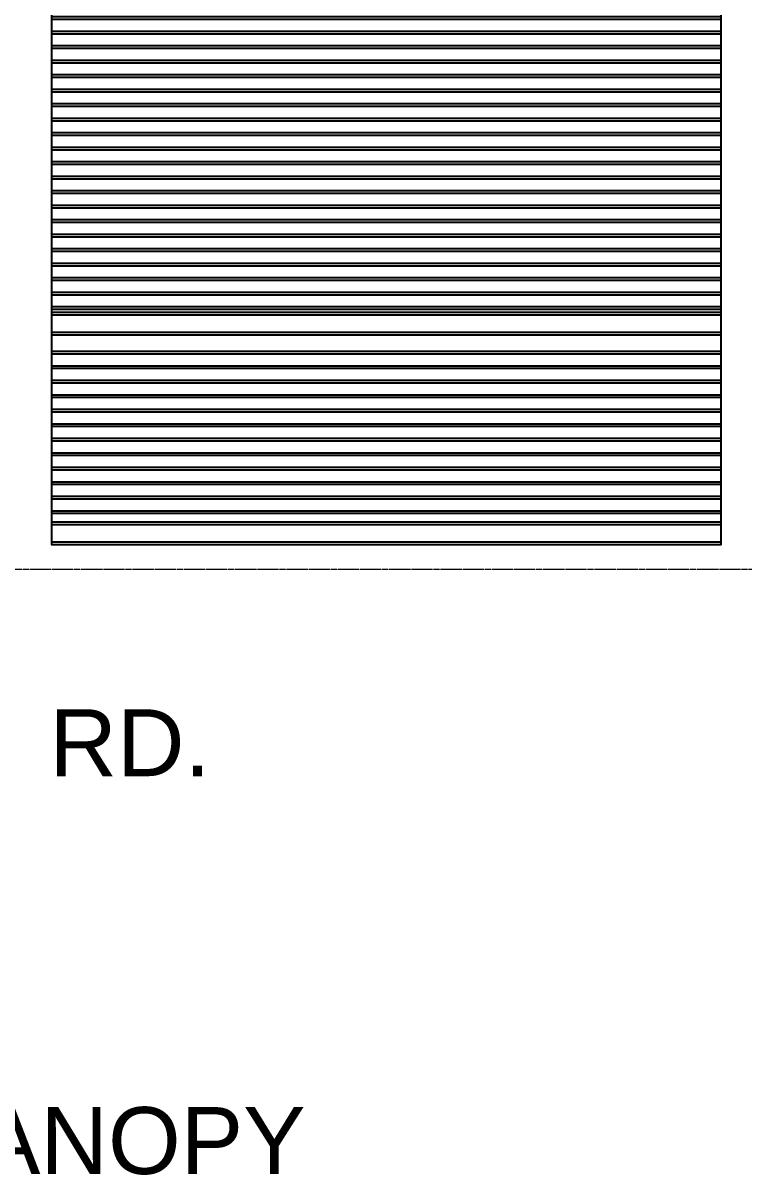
# Model space of a CAD drawing. Header units: millimetres. Extents: x -25371 to 2282244, y -90657 to 147824.
# Drawn here: x 35920 to 39150, y -8233 to -3069 of the extents above; entities that cross this region are included whole.
import ezdxf

# ---------------------------------------------------------------- set-up
doc = ezdxf.new("R2010")
doc.units = ezdxf.units.MM
doc.set_wipeout_variables(frame=1)
doc.linetypes.add('DPA_Grid _ Level 100', pattern=[10, 5.5, -1.6, 1.3, -1.6])
for name, color, linetype in [('010 - ASPG_EXTR_MAIN_COLOR_2', 7, 'Continuous'), ('010 - ASPG_EXTR_WIPEOUT_', 7, 'Continuous'), ('010 - ASPG_FRAMING_MAIN_COLOR_1', 7, 'Continuous'), ('010 - ASPG_FRAMING_SUB_COLOR_2', 7, 'Continuous')]:
    doc.layers.add(name, color=color, linetype=linetype)
doc.layers.add('G-ANNO-TEXT', color=7, linetype='Continuous', lineweight=9)
doc.layers.add('S-GRID', color=7, linetype='Continuous', lineweight=9)
doc.styles.add('Arial', font='arial.ttf', dxfattribs={"height": 300})

# ---------------------------------------------------------------- blocks, each defined once
blk = doc.blocks.new('*U262')
at = {"color": 7}
blk.add_wipeout([(50, 0), (1450, 0), (1450, 3000), (50, 3000)], dxfattribs=at).dxf.layer = '010 - ASPG_EXTR_WIPEOUT_'
at = {"layer": '010 - ASPG_EXTR_MAIN_COLOR_2', "color": 7}
for points in [[(125, 0), (135.2, 0), (135.2, 3000), (125, 3000)], [(190, 0), (200.2, 0), (200.2, 3000), (190, 3000)], [(255, 0), (265.2, 0), (265.2, 3000), (255, 3000)], [(320, 0), (330.2, 0), (330.2, 3000), (320, 3000)], [(385, 0), (395.2, 0), (395.2, 3000), (385, 3000)], [(450, 0), (460.2, 0), (460.2, 3000), (450, 3000)], [(515, 0), (525.2, 0), (525.2, 3000), (515, 3000)], [(580, 0), (590.2, 0), (590.2, 3000), (580, 3000)], [(645, 0), (655.2, 0), (655.2, 3000), (645, 3000)], [(710, 0), (720.2, 0), (720.2, 3000), (710, 3000)], [(775, 0), (785.2, 0), (785.2, 3000), (775, 3000)], [(840, 0), (850.2, 0), (850.2, 3000), (840, 3000)], [(905, 0), (915.2, 0), (915.2, 3000), (905, 3000)], [(970, 0), (980.2, 0), (980.2, 3000), (970, 3000)], [(1035, 0), (1045.2, 0), (1045.2, 3000), (1035, 3000)], [(1100, 0), (1110.2, 0), (1110.2, 3000), (1100, 3000)], [(1165, 0), (1175.2, 0), (1175.2, 3000), (1165, 3000)], [(1230, 0), (1240.2, 0), (1240.2, 3000), (1230, 3000)], [(1295, 0), (1305.2, 0), (1305.2, 3000), (1295, 3000)], [(1360, 0), (1370.2, 0), (1370.2, 3000), (1360, 3000)]]:
    blk.add_lwpolyline(points, close=True, dxfattribs=at)
at = {"layer": '010 - ASPG_FRAMING_SUB_COLOR_2', "color": 7}
blk.add_lwpolyline([(50, 0), (1450, 0), (1450, 3000), (50, 3000)], close=True, dxfattribs=at)
at = {"color": 7}
for points in [[(-50, 0), (50, 0), (50, 3000), (-50, 3000)], [(1450, 0), (1550, 0), (1550, 3000), (1450, 3000)]]:
    blk.add_wipeout(points, dxfattribs=at).dxf.layer = '010 - ASPG_EXTR_WIPEOUT_'
at = {"layer": '010 - ASPG_EXTR_MAIN_COLOR_2', "color": 7}
blk.add_lwpolyline([(1425, 0), (1435.2, 0), (1435.2, 3000), (1425, 3000)], close=True, dxfattribs=at)
at = {"layer": '010 - ASPG_FRAMING_MAIN_COLOR_1', "color": 7}
for points in [[(-50, 0), (-40, 0), (-40, 3000), (-50, 3000)], [(40, 0), (50, 0), (50, 3000), (40, 3000)], [(1450, 0), (1460, 0), (1460, 3000), (1450, 3000)], [(1540, 0), (1550, 0), (1550, 3000), (1540, 3000)]]:
    blk.add_lwpolyline(points, close=True, dxfattribs=at)
at = {"layer": '010 - ASPG_FRAMING_SUB_COLOR_2', "color": 7}
for points in [[(-50, 0), (50, 0), (50, 3000), (-50, 3000)], [(1450, 0), (1550, 0), (1550, 3000), (1450, 3000)]]:
    blk.add_lwpolyline(points, close=True, dxfattribs=at)
blk = doc.blocks.new('*U264')
at = {"color": 7}
blk.add_wipeout([(50, 0), (890, 0), (890, 3000), (50, 3000)], dxfattribs=at).dxf.layer = '010 - ASPG_EXTR_WIPEOUT_'
at = {"layer": '010 - ASPG_EXTR_MAIN_COLOR_2', "color": 7}
for points in [[(125, 0), (135.2, 0), (135.2, 3000), (125, 3000)], [(190, 0), (200.2, 0), (200.2, 3000), (190, 3000)], [(255, 0), (265.2, 0), (265.2, 3000), (255, 3000)], [(320, 0), (330.2, 0), (330.2, 3000), (320, 3000)], [(385, 0), (395.2, 0), (395.2, 3000), (385, 3000)], [(450, 0), (460.2, 0), (460.2, 3000), (450, 3000)], [(515, 0), (525.2, 0), (525.2, 3000), (515, 3000)], [(580, 0), (590.2, 0), (590.2, 3000), (580, 3000)], [(645, 0), (655.2, 0), (655.2, 3000), (645, 3000)], [(710, 0), (720.2, 0), (720.2, 3000), (710, 3000)], [(775, 0), (785.2, 0), (785.2, 3000), (775, 3000)], [(840, 0), (850.2, 0), (850.2, 3000), (840, 3000)]]:
    blk.add_lwpolyline(points, close=True, dxfattribs=at)
at = {"layer": '010 - ASPG_FRAMING_SUB_COLOR_2', "color": 7}
blk.add_lwpolyline([(50, 0), (890, 0), (890, 3000), (50, 3000)], close=True, dxfattribs=at)
at = {"color": 7}
for points in [[(-50, 0), (50, 0), (50, 3000), (-50, 3000)], [(890, 0), (990, 0), (990, 3000), (890, 3000)]]:
    blk.add_wipeout(points, dxfattribs=at).dxf.layer = '010 - ASPG_EXTR_WIPEOUT_'
at = {"layer": '010 - ASPG_FRAMING_MAIN_COLOR_1', "color": 7}
for points in [[(-50, 0), (-40, 0), (-40, 3000), (-50, 3000)], [(40, 0), (50, 0), (50, 3000), (40, 3000)], [(890, 0), (900, 0), (900, 3000), (890, 3000)], [(980, 0), (990, 0), (990, 3000), (980, 3000)]]:
    blk.add_lwpolyline(points, close=True, dxfattribs=at)
at = {"layer": '010 - ASPG_FRAMING_SUB_COLOR_2', "color": 7}
for points in [[(-50, 0), (50, 0), (50, 3000), (-50, 3000)], [(890, 0), (990, 0), (990, 3000), (890, 3000)]]:
    blk.add_lwpolyline(points, close=True, dxfattribs=at)
blk = doc.blocks.new('C-1-VS01_REV00_20260630-084701_SEDSD')
at = {"layer": 'S-GRID', "color": 7, "linetype": 'DPA_Grid _ Level 100'}
blk.add_line((-17688.4, 0), (19638, 0), dxfattribs=at)
at = {"layer": 'G-ANNO-TEXT', "color": 7, "char_height": 300, "attachment_point": 1, "style": 'Arial'}
for s, insert, width in [('CL.3', (12180.1, 2272.4), 1090.295), ('RD.', (12180.1, -628.5), 881.856), ('CANOPY', (11557.8, -2411.8), 2164.556)]:
    blk.add_mtext(s, dxfattribs=dict(at, insert=insert, width=width))
at = {"color": 7, "rotation": 270}
blk.add_blockref('*U262', (12189.2, 2600), dxfattribs=at)
blk.add_blockref('*U264', (12189.2, 1100), dxfattribs=at)

msp = doc.modelspace()

# ---------------------------------------------------------------- block references
at = {"color": 7}
msp.add_blockref('C-1-VS01_REV00_20260630-084701_SEDSD', (23858.215, -5516.586), dxfattribs=at)

doc.saveas('drawing.dxf')
